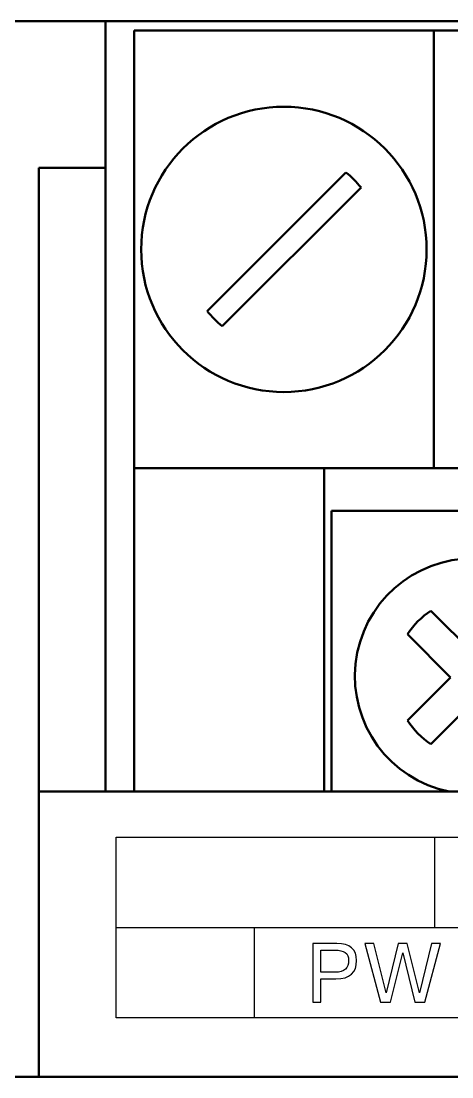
# Model space of a CAD drawing. Header units: millimetres. Extents: x 3520 to 8864, y 403 to 1747.
# Drawn here: x 7319.16 to 7328.22, y 1232.45 to 1254.65 of the extents above; entities that cross this region are included whole.
import ezdxf

# ---------------------------------------------------------------- set-up
doc = ezdxf.new("R2010")
doc.units = ezdxf.units.MM
doc.layers.add('main', color=5, linetype='Continuous', lineweight=50)
doc.layers.add('text', color=250, linetype='Continuous')

msp = doc.modelspace()

# ---------------------------------------------------------------- linework, layer by layer
at = {"layer": 'main', "color": 0, "linetype": 'Continuous'}
for p, q in [((7317.534, 1254.65, 1518.358), (7320.934, 1254.65, 1518.358)), ((7320.934, 1254.65, 1518.358), (7320.934, 1251.565, 1518.358)), ((7377.134, 1254.65, 1518.358), (7320.934, 1254.65, 1518.358)), ((7327.834, 1254.45, 1518.358), (7321.534, 1254.45, 1518.358)), ((7321.534, 1245.25, 1518.358), (7321.534, 1254.45, 1518.358)), ((7328.984, 1254.45, 1518.358), (7327.834, 1254.45, 1518.358)), ((7327.834, 1254.45, 1518.358), (7327.834, 1253.45, 1518.358)), ((7327.834, 1253.45, 1518.358), (7327.834, 1245.25, 1518.358)), ((7319.534, 1251.565, 1518.358), (7320.934, 1251.565, 1518.358)), ((7319.534, 1251.565, 1518.358), (7319.534, 1238.45, 1518.358)), ((7320.934, 1251.565, 1518.358), (7320.934, 1238.45, 1518.358)), ((7325.99, 1251.465, 1518.358), (7323.074, 1248.55, 1518.358)), ((7323.39, 1248.234, 1518.358), (7326.306, 1251.149, 1518.358)), ((7325.534, 1245.25, 1518.358), (7321.534, 1245.25, 1518.358)), ((7321.534, 1245.25, 1518.358), (7321.534, 1244.25, 1518.358)), ((7325.534, 1244.25, 1518.358), (7325.534, 1245.25, 1518.358)), ((7331.834, 1245.25, 1518.358), (7325.534, 1245.25, 1518.358)), ((7331.684, 1244.35, 1518.358), (7325.684, 1244.35, 1518.358)), ((7325.684, 1244.35, 1518.358), (7325.684, 1240.85, 1518.358)), ((7321.534, 1238.45, 1518.358), (7321.534, 1244.25, 1518.358)), ((7325.534, 1238.45, 1518.358), (7325.534, 1244.25, 1518.358)), ((7327.777, 1242.252, 1518.358), (7328.684, 1241.345, 1518.358)), ((7328.189, 1240.85, 1518.358), (7327.282, 1241.757, 1518.358)), ((7325.684, 1240.85, 1518.358), (7325.684, 1238.45, 1518.358)), ((7327.282, 1239.942, 1518.358), (7328.189, 1240.85, 1518.358)), ((7328.684, 1240.355, 1518.358), (7327.777, 1239.447, 1518.358)), ((7319.534, 1238.45, 1518.358), (7378.534, 1238.45, 1518.358)), ((7319.534, 1238.45, 1518.358), (7319.534, 1232.45, 1518.358)), ((7317.534, 1232.45, 1518.358), (7380.534, 1232.45, 1518.358))]:
    msp.add_line(p, q, dxfattribs=at)
msp.add_circle((7324.684, 1249.85, 1518.358), 3, dxfattribs=at)
for centre, radius, start, end in [((7324.69, 1249.85, 1518.358), 2.074, 38.8078, 51.1922), ((7324.69, 1249.85, 1518.358), 2.074, 218.8078, 231.1922), ((7328.652, 1240.875, 1518.358), 2.475, 89.2641, 258.5219), ((7328.684, 1240.85, 1518.358), 1.67, 122.9031, 147.0969), ((7328.684, 1240.85, 1518.358), 1.67, 212.9031, 237.0969)]:
    msp.add_arc(centre, radius, start, end, dxfattribs=at)
at = {"layer": 'text', "color": 0}
for points, knots in [([(7321.16, 1233.692, 1518.358), (7321.16, 1233.692, 1518.358), (7376.36, 1233.692, 1518.358), (7376.36, 1233.692, 1518.358), (7376.36, 1233.692, 1518.358), (7376.36, 1233.692, 1518.358), (7376.36, 1237.492, 1518.358), (7376.36, 1237.492, 1518.358), (7376.36, 1237.492, 1518.358), (7376.36, 1237.492, 1518.358), (7321.16, 1237.492, 1518.358), (7321.16, 1237.492, 1518.358), (7321.16, 1237.492, 1518.358), (7321.16, 1237.492, 1518.358), (7321.16, 1233.692, 1518.358), (7321.16, 1233.692, 1518.358)], [0, 0, 0, 0, 0.25, 0.25, 0.25, 0.25, 0.5, 0.5, 0.5, 0.5, 0.75, 0.75, 0.75, 0.75, 1, 1, 1, 1]), ([(7325.293, 1235.254, 1518.358), (7325.293, 1235.254, 1518.358), (7325.796, 1235.254, 1518.358), (7325.796, 1235.254, 1518.358), (7325.796, 1235.254, 1518.358), (7326.074, 1235.254, 1518.358), (7326.214, 1235.135, 1518.358), (7326.214, 1234.899, 1518.358), (7326.214, 1234.899, 1518.358), (7326.214, 1234.64, 1518.358), (7326.069, 1234.511, 1518.358), (7325.78, 1234.511, 1518.358), (7325.78, 1234.511, 1518.358), (7325.78, 1234.511, 1518.358), (7325.459, 1234.511, 1518.358), (7325.459, 1234.511, 1518.358), (7325.459, 1234.511, 1518.358), (7325.459, 1234.511, 1518.358), (7325.459, 1234.019, 1518.358), (7325.459, 1234.019, 1518.358), (7325.459, 1234.019, 1518.358), (7325.459, 1234.019, 1518.358), (7325.293, 1234.019, 1518.358), (7325.293, 1234.019, 1518.358), (7325.293, 1234.019, 1518.358), (7325.293, 1234.019, 1518.358), (7325.293, 1235.254, 1518.358), (7325.293, 1235.254, 1518.358)], [0, 0, 0, 0, 0.142857, 0.142857, 0.142857, 0.142857, 0.285714, 0.285714, 0.285714, 0.285714, 0.428571, 0.428571, 0.428571, 0.428571, 0.571429, 0.571429, 0.571429, 0.571429, 0.714286, 0.714286, 0.714286, 0.714286, 0.857143, 0.857143, 0.857143, 0.857143, 1, 1, 1, 1]), ([(7327.183, 1235.058, 1518.358), (7327.183, 1235.058, 1518.358), (7326.927, 1234.019, 1518.358), (7326.927, 1234.019, 1518.358), (7326.927, 1234.019, 1518.358), (7326.927, 1234.019, 1518.358), (7326.716, 1234.019, 1518.358), (7326.716, 1234.019, 1518.358), (7326.716, 1234.019, 1518.358), (7326.716, 1234.019, 1518.358), (7326.387, 1235.254, 1518.358), (7326.387, 1235.254, 1518.358), (7326.387, 1235.254, 1518.358), (7326.387, 1235.254, 1518.358), (7326.574, 1235.254, 1518.358), (7326.574, 1235.254, 1518.358), (7326.574, 1235.254, 1518.358), (7326.574, 1235.254, 1518.358), (7326.832, 1234.216, 1518.358), (7326.832, 1234.216, 1518.358), (7326.832, 1234.216, 1518.358), (7326.832, 1234.216, 1518.358), (7327.087, 1235.254, 1518.358), (7327.087, 1235.254, 1518.358), (7327.087, 1235.254, 1518.358), (7327.087, 1235.254, 1518.358), (7327.278, 1235.254, 1518.358), (7327.278, 1235.254, 1518.358), (7327.278, 1235.254, 1518.358), (7327.278, 1235.254, 1518.358), (7327.534, 1234.215, 1518.358), (7327.534, 1234.215, 1518.358), (7327.534, 1234.215, 1518.358), (7327.534, 1234.215, 1518.358), (7327.791, 1235.254, 1518.358), (7327.791, 1235.254, 1518.358), (7327.791, 1235.254, 1518.358), (7327.791, 1235.254, 1518.358), (7327.976, 1235.254, 1518.358), (7327.976, 1235.254, 1518.358), (7327.976, 1235.254, 1518.358), (7327.976, 1235.254, 1518.358), (7327.65, 1234.019, 1518.358), (7327.65, 1234.019, 1518.358), (7327.65, 1234.019, 1518.358), (7327.65, 1234.019, 1518.358), (7327.439, 1234.019, 1518.358), (7327.439, 1234.019, 1518.358), (7327.439, 1234.019, 1518.358), (7327.439, 1234.019, 1518.358), (7327.183, 1235.058, 1518.358), (7327.183, 1235.058, 1518.358)], [0, 0, 0, 0, 0.076923, 0.076923, 0.076923, 0.076923, 0.153846, 0.153846, 0.153846, 0.153846, 0.230769, 0.230769, 0.230769, 0.230769, 0.307692, 0.307692, 0.307692, 0.307692, 0.384615, 0.384615, 0.384615, 0.384615, 0.461538, 0.461538, 0.461538, 0.461538, 0.538462, 0.538462, 0.538462, 0.538462, 0.615385, 0.615385, 0.615385, 0.615385, 0.692308, 0.692308, 0.692308, 0.692308, 0.769231, 0.769231, 0.769231, 0.769231, 0.846154, 0.846154, 0.846154, 0.846154, 0.923077, 0.923077, 0.923077, 0.923077, 1, 1, 1, 1]), ([(7325.459, 1235.114, 1518.358), (7325.459, 1235.114, 1518.358), (7325.459, 1234.65, 1518.358), (7325.459, 1234.65, 1518.358), (7325.459, 1234.65, 1518.358), (7325.459, 1234.65, 1518.358), (7325.762, 1234.65, 1518.358), (7325.762, 1234.65, 1518.358), (7325.762, 1234.65, 1518.358), (7325.863, 1234.65, 1518.358), (7325.935, 1234.671, 1518.358), (7325.979, 1234.714, 1518.358), (7325.979, 1234.714, 1518.358), (7326.023, 1234.756, 1518.358), (7326.045, 1234.817, 1518.358), (7326.045, 1234.895, 1518.358), (7326.045, 1234.895, 1518.358), (7326.045, 1234.974, 1518.358), (7326.021, 1235.03, 1518.358), (7325.973, 1235.064, 1518.358), (7325.973, 1235.064, 1518.358), (7325.925, 1235.097, 1518.358), (7325.855, 1235.114, 1518.358), (7325.762, 1235.114, 1518.358), (7325.762, 1235.114, 1518.358), (7325.762, 1235.114, 1518.358), (7325.459, 1235.114, 1518.358), (7325.459, 1235.114, 1518.358)], [0, 0, 0, 0, 0.142857, 0.142857, 0.142857, 0.142857, 0.285714, 0.285714, 0.285714, 0.285714, 0.428571, 0.428571, 0.428571, 0.428571, 0.571429, 0.571429, 0.571429, 0.571429, 0.714286, 0.714286, 0.714286, 0.714286, 0.857143, 0.857143, 0.857143, 0.857143, 1, 1, 1, 1])]:
    msp.add_open_spline(points, degree=3, knots=knots, dxfattribs=at)
for points in [[(7327.86, 1235.592, 1518.358), (7327.86, 1235.592, 1518.358), (7327.86, 1237.492, 1518.358), (7327.86, 1237.492, 1518.358)], [(7321.16, 1235.592, 1518.358), (7321.16, 1235.592, 1518.358), (7376.36, 1235.592, 1518.358), (7376.36, 1235.592, 1518.358)], [(7324.06, 1235.592, 1518.358), (7324.06, 1235.592, 1518.358), (7324.06, 1233.692, 1518.358), (7324.06, 1233.692, 1518.358)]]:
    msp.add_open_spline(points, degree=3, dxfattribs=at)

doc.saveas('drawing.dxf')
